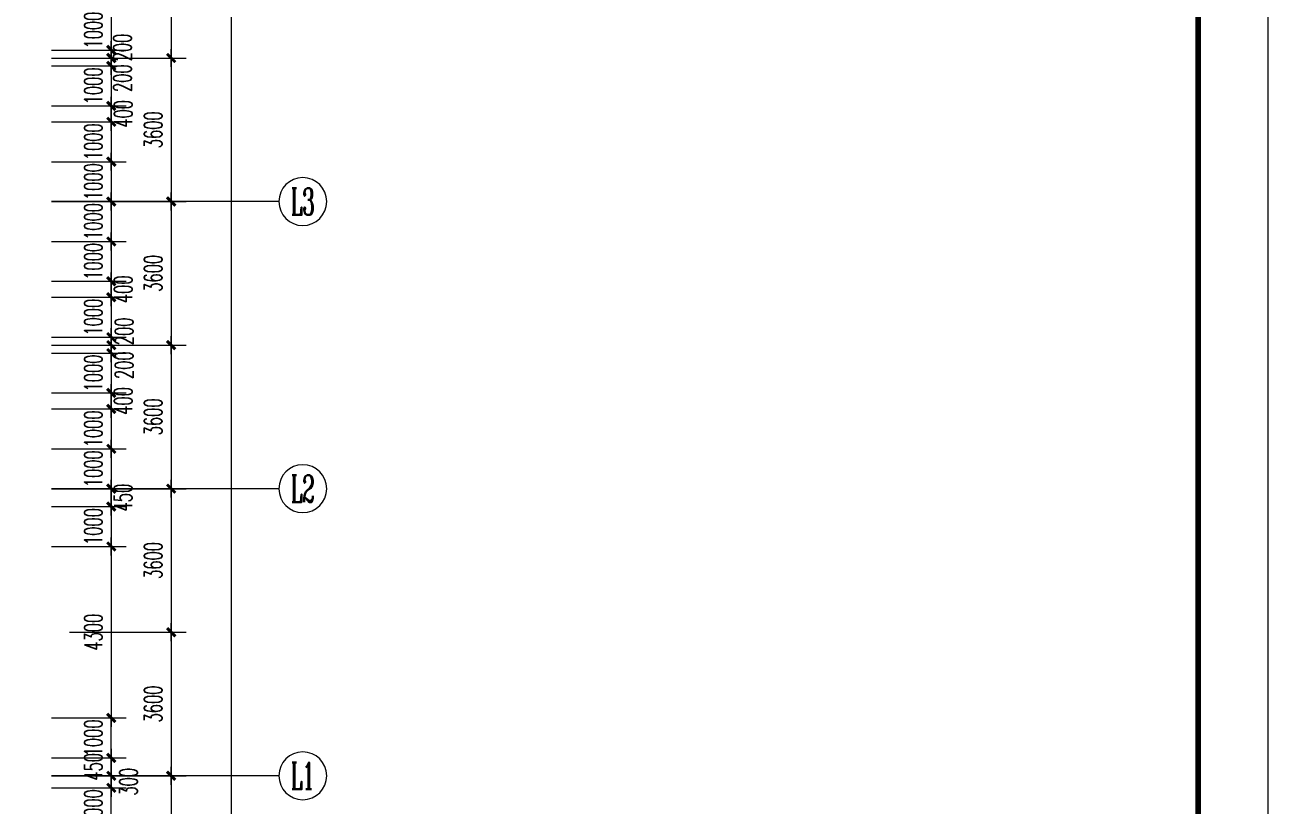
# Model space of a CAD drawing. Extents: x 2719331 to 3465925, y -270324 to -167476.
# Drawn here: x 3280716 to 3311879, y -208078 to -188486 of the extents above; entities that cross this region are included whole.
import ezdxf
from ezdxf.enums import TextEntityAlignment as Align

# ---------------------------------------------------------------- set-up
doc = ezdxf.new("R2010")
doc.units = 0
doc.header["$LTSCALE"] = 1500
doc.header["$MEASUREMENT"] = 0
doc.layers.get('0').update_dxf_attribs({"linetype": 'CONTINUOUS', "lineweight": 0})
doc.layers.get('DEFPOINTS').update_dxf_attribs({"linetype": 'CONTINUOUS', "lineweight": 5})
for name, color, linetype, lineweight in [('AXIS', 7, 'CONTINUOUS', 5), ('AXIS_TEXT', 7, 'CONTINUOUS', 5), ('我的', 7, 'CONTINUOUS', 5)]:
    doc.layers.add(name, color=color, linetype=linetype, lineweight=lineweight)
doc.styles.add('COMPLEX', font='COMPLEX')
doc.styles.add('DIM_FONT', font='romans.shx', dxfattribs={"width": 0.6})
doc.dimstyles.new('DIMN150', dxfattribs={"dimscale": 1.5, "dimtxt": 300, "dimasz": 1, "dimexe": 250, "dimexo": 300, "dimgap": 150, "dimtad": 1, "dimdec": 0, "dimdsep": 46, "dimtxsty": 'DIM_FONT', "dimblk": '_DIMX', "dimcen": 2.5, "dimdle": 0.3, "dimclrd": 7, "dimclre": 256, "dimclrt": 256, "dimadec": 0, "dimazin": 0, "dimtfac": 1, "dimtdec": 0, "dimtix": 1, "dimtmove": 2, "dimatfit": 3, "dimldrblk": '_DIMX', "dimfxl": 1, "dimtvp": 1, "dimtolj": 1, "dimtzin": 0, "dimlwd": -1, "dimlwe": -1, "dimarcsym": 0})

# ---------------------------------------------------------------- blocks, each defined once
blk = doc.blocks.new('_AXISO')
blk.add_circle((0, 0), 0.5)
at = {"layer": 'AXIS_TEXT', "style": 'COMPLEX', "width": 1.041667}
blk.add_attdef('A', text='', height=0.56, dxfattribs=at).set_placement((-0.25, -0.28), (0.25, -0.28), align=Align.FIT)
blk = doc.blocks.new('_DIMX')
blk.add_line((-150, 0), (150, 0))
at = {"const_width": 50}
blk.add_lwpolyline([(-70, -70), (70, 70)], dxfattribs=at)
blk = doc.blocks.new('*D1024')
at = {"layer": 'DEFPOINTS', "color": 0, "lineweight": 25}
for p in [(3281382, -185717), (3281382, -189317), (3284382, -189317)]:
    blk.add_point(p, dxfattribs=at)
at = {"layer": '我的'}
for p, q in [((3281832, -185717), (3284757, -185717)), ((3281832, -189317), (3284757, -189317))]:
    blk.add_line(p, q, dxfattribs=at)
at = {"layer": '我的', "color": 7}
blk.add_line((3284382, -185719), (3284382, -189316), dxfattribs=at)
at = {"layer": '我的', "color": 7, "xscale": 1.5, "yscale": 1.5, "zscale": 1.5}
for p, rotation in [((3284382, -185717), 90), ((3284382, -189317), 270)]:
    blk.add_blockref('_DIMX', p, dxfattribs=dict(at, rotation=rotation))
at = {"layer": '我的', "lineweight": 0, "insert": (3283932, -187517), "char_height": 450, "attachment_point": 5, "rotation": 90, "style": 'DIM_FONT'}
blk.add_mtext('\\A1;3600', dxfattribs=at)
blk = doc.blocks.new('*D1025')
at = {"layer": 'DEFPOINTS', "color": 0, "lineweight": 25}
for p in [(3281382, -192917), (3281382, -196517), (3284382, -196517)]:
    blk.add_point(p, dxfattribs=at)
at = {"layer": '我的'}
for p, q in [((3281832, -192917), (3284757, -192917)), ((3281832, -196517), (3284757, -196517))]:
    blk.add_line(p, q, dxfattribs=at)
at = {"layer": '我的', "color": 7}
blk.add_line((3284382, -192919), (3284382, -196516), dxfattribs=at)
at = {"layer": '我的', "color": 7, "xscale": 1.5, "yscale": 1.5, "zscale": 1.5}
for p, rotation in [((3284382, -192917), 90), ((3284382, -196517), 270)]:
    blk.add_blockref('_DIMX', p, dxfattribs=dict(at, rotation=rotation))
at = {"layer": '我的', "lineweight": 0, "insert": (3283932, -194717), "char_height": 450, "attachment_point": 5, "rotation": 90, "style": 'DIM_FONT'}
blk.add_mtext('\\A1;3600', dxfattribs=at)
blk = doc.blocks.new('*D1026')
at = {"layer": 'DEFPOINTS', "color": 0, "lineweight": 25}
for p in [(3281382, -200117), (3281382, -203717), (3284382, -203717)]:
    blk.add_point(p, dxfattribs=at)
at = {"layer": '我的'}
for p, q in [((3281832, -200117), (3284757, -200117)), ((3281832, -203717), (3284757, -203717))]:
    blk.add_line(p, q, dxfattribs=at)
at = {"layer": '我的', "color": 7}
blk.add_line((3284382, -200119), (3284382, -203716), dxfattribs=at)
at = {"layer": '我的', "color": 7, "xscale": 1.5, "yscale": 1.5, "zscale": 1.5}
for p, rotation in [((3284382, -200117), 90), ((3284382, -203717), 270)]:
    blk.add_blockref('_DIMX', p, dxfattribs=dict(at, rotation=rotation))
at = {"layer": '我的', "lineweight": 0, "insert": (3283932, -201917), "char_height": 450, "attachment_point": 5, "rotation": 90, "style": 'DIM_FONT'}
blk.add_mtext('\\A1;3600', dxfattribs=at)
blk = doc.blocks.new('*D1030')
at = {"layer": 'DEFPOINTS', "color": 0, "lineweight": 25}
for p in [(3280936, -207317), (3281382, -210917), (3284382, -210917)]:
    blk.add_point(p, dxfattribs=at)
at = {"layer": '我的'}
for p, q in [((3281386, -207317), (3284757, -207317)), ((3281832, -210917), (3284757, -210917))]:
    blk.add_line(p, q, dxfattribs=at)
at = {"layer": '我的', "color": 7}
blk.add_line((3284382, -207319), (3284382, -210916), dxfattribs=at)
at = {"layer": '我的', "color": 7, "xscale": 1.5, "yscale": 1.5, "zscale": 1.5}
for p, rotation in [((3284382, -207317), 90), ((3284382, -210917), 270)]:
    blk.add_blockref('_DIMX', p, dxfattribs=dict(at, rotation=rotation))
at = {"layer": '我的', "lineweight": 0, "insert": (3283932, -209117), "char_height": 450, "attachment_point": 5, "rotation": 90, "style": 'DIM_FONT'}
blk.add_mtext('\\A1;3600', dxfattribs=at)
blk = doc.blocks.new('*D1040')
at = {"layer": 'DEFPOINTS', "color": 0, "lineweight": 25}
for p in [(3280936, -188117), (3280936, -189117), (3282882, -189117)]:
    blk.add_point(p, dxfattribs=at)
at = {"layer": '我的'}
for p, q in [((3281386, -188117), (3283257, -188117)), ((3281386, -189117), (3283257, -189117))]:
    blk.add_line(p, q, dxfattribs=at)
at = {"layer": '我的', "color": 7}
for p, q in [((3282882, -188116), (3282882, -188114)), ((3282882, -188117), (3282882, -189117)), ((3282882, -189119), (3282882, -189120))]:
    blk.add_line(p, q, dxfattribs=at)
at = {"layer": '我的', "color": 7, "xscale": 1.5, "yscale": 1.5, "zscale": 1.5}
for p, rotation in [((3282882, -188117), 270), ((3282882, -189117), 90)]:
    blk.add_blockref('_DIMX', p, dxfattribs=dict(at, rotation=rotation))
at = {"layer": '我的', "lineweight": 0, "insert": (3282432, -188617), "char_height": 450, "attachment_point": 5, "rotation": 90, "style": 'DIM_FONT'}
blk.add_mtext('\\A1;1000', dxfattribs=at)
blk = doc.blocks.new('*D1041')
at = {"layer": 'DEFPOINTS', "color": 0, "lineweight": 25}
for p in [(3280936, -189117), (3280936, -189317), (3282882, -189317)]:
    blk.add_point(p, dxfattribs=at)
at = {"layer": '我的'}
for p, q in [((3281386, -189117), (3283257, -189117)), ((3281386, -189317), (3283257, -189317))]:
    blk.add_line(p, q, dxfattribs=at)
at = {"layer": '我的', "color": 7}
for p, q in [((3282882, -189116), (3282882, -189114)), ((3282882, -189117), (3282882, -189317)), ((3282882, -189319), (3282882, -189320))]:
    blk.add_line(p, q, dxfattribs=at)
at = {"layer": '我的', "color": 7, "xscale": 1.5, "yscale": 1.5, "zscale": 1.5}
for p, rotation in [((3282882, -189117), 270), ((3282882, -189317), 90)]:
    blk.add_blockref('_DIMX', p, dxfattribs=dict(at, rotation=rotation))
at = {"layer": '我的', "lineweight": 0, "insert": (3283161, -189823), "char_height": 450, "attachment_point": 5, "rotation": 90, "style": 'DIM_FONT'}
blk.add_mtext('\\A1;200', dxfattribs=at)
blk = doc.blocks.new('*D1042')
at = {"layer": 'DEFPOINTS', "color": 0, "lineweight": 25}
for p in [(3280936, -189517), (3280936, -190517), (3282882, -190517)]:
    blk.add_point(p, dxfattribs=at)
at = {"layer": '我的'}
for p, q in [((3281386, -189517), (3283257, -189517)), ((3281386, -190517), (3283257, -190517))]:
    blk.add_line(p, q, dxfattribs=at)
at = {"layer": '我的', "color": 7}
for p, q in [((3282882, -189516), (3282882, -189514)), ((3282882, -189517), (3282882, -190517)), ((3282882, -190519), (3282882, -190520))]:
    blk.add_line(p, q, dxfattribs=at)
at = {"layer": '我的', "color": 7, "xscale": 1.5, "yscale": 1.5, "zscale": 1.5}
for p, rotation in [((3282882, -189517), 270), ((3282882, -190517), 90)]:
    blk.add_blockref('_DIMX', p, dxfattribs=dict(at, rotation=rotation))
at = {"layer": '我的', "lineweight": 0, "insert": (3282432, -190017), "char_height": 450, "attachment_point": 5, "rotation": 90, "style": 'DIM_FONT'}
blk.add_mtext('\\A1;1000', dxfattribs=at)
blk = doc.blocks.new('*D1043')
at = {"layer": 'DEFPOINTS', "color": 0, "lineweight": 25}
for p in [(3280936, -190517), (3280936, -190917), (3282882, -190917)]:
    blk.add_point(p, dxfattribs=at)
at = {"layer": '我的'}
for p, q in [((3281386, -190517), (3283257, -190517)), ((3281386, -190917), (3283257, -190917))]:
    blk.add_line(p, q, dxfattribs=at)
at = {"layer": '我的', "color": 7}
for p, q in [((3282882, -190516), (3282882, -190514)), ((3282882, -190517), (3282882, -190917)), ((3282882, -190919), (3282882, -190920))]:
    blk.add_line(p, q, dxfattribs=at)
at = {"layer": '我的', "color": 7, "xscale": 1.5, "yscale": 1.5, "zscale": 1.5}
for p, rotation in [((3282882, -190517), 270), ((3282882, -190917), 90)]:
    blk.add_blockref('_DIMX', p, dxfattribs=dict(at, rotation=rotation))
at = {"layer": '我的', "lineweight": 0, "insert": (3283182, -190717), "char_height": 450, "attachment_point": 5, "rotation": 90, "style": 'DIM_FONT'}
blk.add_mtext('\\A1;400', dxfattribs=at)
blk = doc.blocks.new('*D1044')
at = {"layer": 'DEFPOINTS', "color": 0, "lineweight": 25}
for p in [(3280936, -190917), (3280936, -191917), (3282882, -191917)]:
    blk.add_point(p, dxfattribs=at)
at = {"layer": '我的'}
for p, q in [((3281386, -190917), (3283257, -190917)), ((3281386, -191917), (3283257, -191917))]:
    blk.add_line(p, q, dxfattribs=at)
at = {"layer": '我的', "color": 7}
for p, q in [((3282882, -190916), (3282882, -190914)), ((3282882, -190917), (3282882, -191917)), ((3282882, -191919), (3282882, -191920))]:
    blk.add_line(p, q, dxfattribs=at)
at = {"layer": '我的', "color": 7, "xscale": 1.5, "yscale": 1.5, "zscale": 1.5}
for p, rotation in [((3282882, -190917), 270), ((3282882, -191917), 90)]:
    blk.add_blockref('_DIMX', p, dxfattribs=dict(at, rotation=rotation))
at = {"layer": '我的', "lineweight": 0, "insert": (3282432, -191417), "char_height": 450, "attachment_point": 5, "rotation": 90, "style": 'DIM_FONT'}
blk.add_mtext('\\A1;1000', dxfattribs=at)
blk = doc.blocks.new('*D1045')
at = {"layer": 'DEFPOINTS', "color": 0, "lineweight": 25}
for p in [(3280936, -191917), (3280936, -192917), (3282882, -192917)]:
    blk.add_point(p, dxfattribs=at)
at = {"layer": '我的'}
for p, q in [((3281386, -191917), (3283257, -191917)), ((3281386, -192917), (3283257, -192917))]:
    blk.add_line(p, q, dxfattribs=at)
at = {"layer": '我的', "color": 7}
for p, q in [((3282882, -191916), (3282882, -191914)), ((3282882, -191917), (3282882, -192917)), ((3282882, -192919), (3282882, -192920))]:
    blk.add_line(p, q, dxfattribs=at)
at = {"layer": '我的', "color": 7, "xscale": 1.5, "yscale": 1.5, "zscale": 1.5}
for p, rotation in [((3282882, -191917), 270), ((3282882, -192917), 90)]:
    blk.add_blockref('_DIMX', p, dxfattribs=dict(at, rotation=rotation))
at = {"layer": '我的', "lineweight": 0, "insert": (3282432, -192417), "char_height": 450, "attachment_point": 5, "rotation": 90, "style": 'DIM_FONT'}
blk.add_mtext('\\A1;1000', dxfattribs=at)
blk = doc.blocks.new('*D1046')
at = {"layer": 'DEFPOINTS', "color": 0, "lineweight": 25}
for p in [(3280936, -192917), (3280936, -193917), (3282882, -193917)]:
    blk.add_point(p, dxfattribs=at)
at = {"layer": '我的'}
for p, q in [((3281386, -192917), (3283257, -192917)), ((3281386, -193917), (3283257, -193917))]:
    blk.add_line(p, q, dxfattribs=at)
at = {"layer": '我的', "color": 7}
for p, q in [((3282882, -192916), (3282882, -192914)), ((3282882, -192917), (3282882, -193917)), ((3282882, -193919), (3282882, -193920))]:
    blk.add_line(p, q, dxfattribs=at)
at = {"layer": '我的', "color": 7, "xscale": 1.5, "yscale": 1.5, "zscale": 1.5}
for p, rotation in [((3282882, -192917), 270), ((3282882, -193917), 90)]:
    blk.add_blockref('_DIMX', p, dxfattribs=dict(at, rotation=rotation))
at = {"layer": '我的', "lineweight": 0, "insert": (3282432, -193417), "char_height": 450, "attachment_point": 5, "rotation": 90, "style": 'DIM_FONT'}
blk.add_mtext('\\A1;1000', dxfattribs=at)
blk = doc.blocks.new('*D1047')
at = {"layer": 'DEFPOINTS', "color": 0, "lineweight": 25}
for p in [(3280936, -193917), (3280936, -194917), (3282882, -194917)]:
    blk.add_point(p, dxfattribs=at)
at = {"layer": '我的'}
for p, q in [((3281386, -193917), (3283257, -193917)), ((3281386, -194917), (3283257, -194917))]:
    blk.add_line(p, q, dxfattribs=at)
at = {"layer": '我的', "color": 7}
for p, q in [((3282882, -193916), (3282882, -193914)), ((3282882, -193917), (3282882, -194917)), ((3282882, -194919), (3282882, -194920))]:
    blk.add_line(p, q, dxfattribs=at)
at = {"layer": '我的', "color": 7, "xscale": 1.5, "yscale": 1.5, "zscale": 1.5}
for p, rotation in [((3282882, -193917), 270), ((3282882, -194917), 90)]:
    blk.add_blockref('_DIMX', p, dxfattribs=dict(at, rotation=rotation))
at = {"layer": '我的', "lineweight": 0, "insert": (3282432, -194417), "char_height": 450, "attachment_point": 5, "rotation": 90, "style": 'DIM_FONT'}
blk.add_mtext('\\A1;1000', dxfattribs=at)
blk = doc.blocks.new('*D1048')
at = {"layer": 'DEFPOINTS', "color": 0, "lineweight": 25}
for p in [(3280936, -194917), (3280936, -195317), (3282882, -195317)]:
    blk.add_point(p, dxfattribs=at)
at = {"layer": '我的'}
for p, q in [((3281386, -194917), (3283257, -194917)), ((3281386, -195317), (3283257, -195317))]:
    blk.add_line(p, q, dxfattribs=at)
at = {"layer": '我的', "color": 7}
for p, q in [((3282882, -194916), (3282882, -194914)), ((3282882, -194917), (3282882, -195317)), ((3282882, -195319), (3282882, -195320))]:
    blk.add_line(p, q, dxfattribs=at)
at = {"layer": '我的', "color": 7, "xscale": 1.5, "yscale": 1.5, "zscale": 1.5}
for p, rotation in [((3282882, -194917), 270), ((3282882, -195317), 90)]:
    blk.add_blockref('_DIMX', p, dxfattribs=dict(at, rotation=rotation))
at = {"layer": '我的', "lineweight": 0, "insert": (3283182, -195117), "char_height": 450, "attachment_point": 5, "rotation": 90, "style": 'DIM_FONT'}
blk.add_mtext('\\A1;400', dxfattribs=at)
blk = doc.blocks.new('*D1049')
at = {"layer": 'DEFPOINTS', "color": 0, "lineweight": 25}
for p in [(3280936, -195317), (3280936, -196317), (3282882, -196317)]:
    blk.add_point(p, dxfattribs=at)
at = {"layer": '我的'}
for p, q in [((3281386, -195317), (3283257, -195317)), ((3281386, -196317), (3283257, -196317))]:
    blk.add_line(p, q, dxfattribs=at)
at = {"layer": '我的', "color": 7}
for p, q in [((3282882, -195316), (3282882, -195314)), ((3282882, -195317), (3282882, -196317)), ((3282882, -196319), (3282882, -196320))]:
    blk.add_line(p, q, dxfattribs=at)
at = {"layer": '我的', "color": 7, "xscale": 1.5, "yscale": 1.5, "zscale": 1.5}
for p, rotation in [((3282882, -195317), 270), ((3282882, -196317), 90)]:
    blk.add_blockref('_DIMX', p, dxfattribs=dict(at, rotation=rotation))
at = {"layer": '我的', "lineweight": 0, "insert": (3282432, -195817), "char_height": 450, "attachment_point": 5, "rotation": 90, "style": 'DIM_FONT'}
blk.add_mtext('\\A1;1000', dxfattribs=at)
blk = doc.blocks.new('*D1050')
at = {"layer": 'DEFPOINTS', "color": 0, "lineweight": 25}
for p in [(3280936, -196317), (3280936, -196517), (3282882, -196517)]:
    blk.add_point(p, dxfattribs=at)
at = {"layer": '我的'}
for p, q in [((3281386, -196317), (3283257, -196317)), ((3281386, -196517), (3283257, -196517))]:
    blk.add_line(p, q, dxfattribs=at)
at = {"layer": '我的', "color": 7}
for p, q in [((3282882, -196316), (3282882, -196314)), ((3282882, -196317), (3282882, -196517)), ((3282882, -196519), (3282882, -196520))]:
    blk.add_line(p, q, dxfattribs=at)
at = {"layer": '我的', "color": 7, "xscale": 1.5, "yscale": 1.5, "zscale": 1.5}
for p, rotation in [((3282882, -196317), 270), ((3282882, -196517), 90)]:
    blk.add_blockref('_DIMX', p, dxfattribs=dict(at, rotation=rotation))
at = {"layer": '我的', "lineweight": 0, "insert": (3283201, -196173), "char_height": 450, "attachment_point": 5, "rotation": 90, "style": 'DIM_FONT'}
blk.add_mtext('\\A1;200', dxfattribs=at)
blk = doc.blocks.new('*D1051')
at = {"layer": 'DEFPOINTS', "color": 0, "lineweight": 25}
for p in [(3280936, -196717), (3280936, -197717), (3282882, -197717)]:
    blk.add_point(p, dxfattribs=at)
at = {"layer": '我的'}
for p, q in [((3281386, -196717), (3283257, -196717)), ((3281386, -197717), (3283257, -197717))]:
    blk.add_line(p, q, dxfattribs=at)
at = {"layer": '我的', "color": 7}
for p, q in [((3282882, -196716), (3282882, -196714)), ((3282882, -196717), (3282882, -197717)), ((3282882, -197719), (3282882, -197720))]:
    blk.add_line(p, q, dxfattribs=at)
at = {"layer": '我的', "color": 7, "xscale": 1.5, "yscale": 1.5, "zscale": 1.5}
for p, rotation in [((3282882, -196717), 270), ((3282882, -197717), 90)]:
    blk.add_blockref('_DIMX', p, dxfattribs=dict(at, rotation=rotation))
at = {"layer": '我的', "lineweight": 0, "insert": (3282432, -197217), "char_height": 450, "attachment_point": 5, "rotation": 90, "style": 'DIM_FONT'}
blk.add_mtext('\\A1;1000', dxfattribs=at)
blk = doc.blocks.new('*D1052')
at = {"layer": 'DEFPOINTS', "color": 0, "lineweight": 25}
for p in [(3280936, -197717), (3280936, -198117), (3282882, -198117)]:
    blk.add_point(p, dxfattribs=at)
at = {"layer": '我的'}
for p, q in [((3281386, -197717), (3283257, -197717)), ((3281386, -198117), (3283257, -198117))]:
    blk.add_line(p, q, dxfattribs=at)
at = {"layer": '我的', "color": 7}
for p, q in [((3282882, -197716), (3282882, -197714)), ((3282882, -197717), (3282882, -198117)), ((3282882, -198119), (3282882, -198120))]:
    blk.add_line(p, q, dxfattribs=at)
at = {"layer": '我的', "color": 7, "xscale": 1.5, "yscale": 1.5, "zscale": 1.5}
for p, rotation in [((3282882, -197717), 270), ((3282882, -198117), 90)]:
    blk.add_blockref('_DIMX', p, dxfattribs=dict(at, rotation=rotation))
at = {"layer": '我的', "lineweight": 0, "insert": (3283182, -197917), "char_height": 450, "attachment_point": 5, "rotation": 90, "style": 'DIM_FONT'}
blk.add_mtext('\\A1;400', dxfattribs=at)
blk = doc.blocks.new('*D1053')
at = {"layer": 'DEFPOINTS', "color": 0, "lineweight": 25}
for p in [(3280936, -198117), (3280936, -199117), (3282882, -199117)]:
    blk.add_point(p, dxfattribs=at)
at = {"layer": '我的'}
for p, q in [((3281386, -198117), (3283257, -198117)), ((3281386, -199117), (3283257, -199117))]:
    blk.add_line(p, q, dxfattribs=at)
at = {"layer": '我的', "color": 7}
for p, q in [((3282882, -198116), (3282882, -198114)), ((3282882, -198117), (3282882, -199117)), ((3282882, -199119), (3282882, -199120))]:
    blk.add_line(p, q, dxfattribs=at)
at = {"layer": '我的', "color": 7, "xscale": 1.5, "yscale": 1.5, "zscale": 1.5}
for p, rotation in [((3282882, -198117), 270), ((3282882, -199117), 90)]:
    blk.add_blockref('_DIMX', p, dxfattribs=dict(at, rotation=rotation))
at = {"layer": '我的', "lineweight": 0, "insert": (3282432, -198617), "char_height": 450, "attachment_point": 5, "rotation": 90, "style": 'DIM_FONT'}
blk.add_mtext('\\A1;1000', dxfattribs=at)
blk = doc.blocks.new('*D1054')
at = {"layer": 'DEFPOINTS', "color": 0, "lineweight": 25}
for p in [(3280936, -199117), (3280936, -200117), (3282882, -200117)]:
    blk.add_point(p, dxfattribs=at)
at = {"layer": '我的'}
for p, q in [((3281386, -199117), (3283257, -199117)), ((3281386, -200117), (3283257, -200117))]:
    blk.add_line(p, q, dxfattribs=at)
at = {"layer": '我的', "color": 7}
for p, q in [((3282882, -199116), (3282882, -199114)), ((3282882, -199117), (3282882, -200117)), ((3282882, -200119), (3282882, -200120))]:
    blk.add_line(p, q, dxfattribs=at)
at = {"layer": '我的', "color": 7, "xscale": 1.5, "yscale": 1.5, "zscale": 1.5}
for p, rotation in [((3282882, -199117), 270), ((3282882, -200117), 90)]:
    blk.add_blockref('_DIMX', p, dxfattribs=dict(at, rotation=rotation))
at = {"layer": '我的', "lineweight": 0, "insert": (3282432, -199617), "char_height": 450, "attachment_point": 5, "rotation": 90, "style": 'DIM_FONT'}
blk.add_mtext('\\A1;1000', dxfattribs=at)
blk = doc.blocks.new('*D1055')
at = {"layer": 'DEFPOINTS', "color": 0, "lineweight": 25}
for p in [(3280936, -207317), (3280936, -207617), (3282882, -207617)]:
    blk.add_point(p, dxfattribs=at)
at = {"layer": '我的'}
for p, q in [((3281386, -207317), (3283257, -207317)), ((3281386, -207617), (3283257, -207617))]:
    blk.add_line(p, q, dxfattribs=at)
at = {"layer": '我的', "color": 7}
for p, q in [((3282882, -207316), (3282882, -207314)), ((3282882, -207317), (3282882, -207617)), ((3282882, -207619), (3282882, -207620))]:
    blk.add_line(p, q, dxfattribs=at)
at = {"layer": '我的', "color": 7, "xscale": 1.5, "yscale": 1.5, "zscale": 1.5}
for p, rotation in [((3282882, -207317), 270), ((3282882, -207617), 90)]:
    blk.add_blockref('_DIMX', p, dxfattribs=dict(at, rotation=rotation))
at = {"layer": '我的', "lineweight": 0, "insert": (3283314, -207467), "char_height": 450, "attachment_point": 5, "rotation": 90, "style": 'DIM_FONT'}
blk.add_mtext('\\A1;300', dxfattribs=at)
blk = doc.blocks.new('*D1065')
at = {"layer": 'DEFPOINTS', "color": 0, "lineweight": 25}
for p in [(3282436, -179267), (3282436, -242667), (3285886, -242667)]:
    blk.add_point(p, dxfattribs=at)
at = {"layer": '我的'}
for p, q in [((3282886, -179267), (3286261, -179267)), ((3282886, -242667), (3286261, -242667))]:
    blk.add_line(p, q, dxfattribs=at)
at = {"layer": '我的', "color": 7}
blk.add_line((3285886, -179269), (3285886, -242666), dxfattribs=at)
at = {"layer": '我的', "color": 7, "xscale": 1.5, "yscale": 1.5, "zscale": 1.5}
for p, rotation in [((3285886, -179267), 90), ((3285886, -242667), 270)]:
    blk.add_blockref('_DIMX', p, dxfattribs=dict(at, rotation=rotation))
at = {"layer": '我的', "lineweight": 0, "insert": (3285436, -210967), "char_height": 450, "attachment_point": 5, "rotation": 90, "style": 'DIM_FONT'}
blk.add_mtext('\\A1;63400', dxfattribs=at)
blk = doc.blocks.new('*D1074')
at = {"layer": 'DEFPOINTS', "color": 0, "lineweight": 25}
for p in [(3280936, -207617), (3282882, -207617), (3280936, -208617)]:
    blk.add_point(p, dxfattribs=at)
at = {"layer": '我的'}
for p, q in [((3281386, -207617), (3283257, -207617)), ((3281386, -208617), (3283257, -208617))]:
    blk.add_line(p, q, dxfattribs=at)
at = {"layer": '我的', "color": 7}
for p, q in [((3282882, -207616), (3282882, -207614)), ((3282882, -208617), (3282882, -207617)), ((3282882, -208619), (3282882, -208620))]:
    blk.add_line(p, q, dxfattribs=at)
at = {"layer": '我的', "color": 7, "xscale": 1.5, "yscale": 1.5, "zscale": 1.5}
for p, rotation in [((3282882, -207617), 270), ((3282882, -208617), 90)]:
    blk.add_blockref('_DIMX', p, dxfattribs=dict(at, rotation=rotation))
at = {"layer": '我的', "lineweight": 0, "insert": (3282432, -208117), "char_height": 450, "attachment_point": 5, "rotation": 90, "style": 'DIM_FONT'}
blk.add_mtext('\\A1;1000', dxfattribs=at)
blk = doc.blocks.new('*D1084')
at = {"layer": 'DEFPOINTS', "color": 0, "lineweight": 25}
for p in [(3280936, -200117), (3282882, -200117), (3280936, -200567)]:
    blk.add_point(p, dxfattribs=at)
at = {"layer": '我的'}
for p, q in [((3281386, -200117), (3283257, -200117)), ((3281386, -200567), (3283257, -200567))]:
    blk.add_line(p, q, dxfattribs=at)
at = {"layer": '我的', "color": 7}
for p, q in [((3282882, -200116), (3282882, -200114)), ((3282882, -200567), (3282882, -200117)), ((3282882, -200569), (3282882, -200570))]:
    blk.add_line(p, q, dxfattribs=at)
at = {"layer": '我的', "color": 7, "xscale": 1.5, "yscale": 1.5, "zscale": 1.5}
for p, rotation in [((3282882, -200117), 270), ((3282882, -200567), 90)]:
    blk.add_blockref('_DIMX', p, dxfattribs=dict(at, rotation=rotation))
at = {"layer": '我的', "lineweight": 0, "insert": (3283176, -200342), "char_height": 450, "attachment_point": 5, "rotation": 90, "style": 'DIM_FONT'}
blk.add_mtext('\\A1;450', dxfattribs=at)
blk = doc.blocks.new('*D1085')
at = {"layer": 'DEFPOINTS', "color": 0, "lineweight": 25}
for p in [(3280936, -206867), (3280936, -207317), (3282882, -207317)]:
    blk.add_point(p, dxfattribs=at)
at = {"layer": '我的'}
for p, q in [((3281386, -206867), (3283257, -206867)), ((3281386, -207317), (3283257, -207317))]:
    blk.add_line(p, q, dxfattribs=at)
at = {"layer": '我的', "color": 7}
for p, q in [((3282882, -206866), (3282882, -206864)), ((3282882, -206867), (3282882, -207317)), ((3282882, -207319), (3282882, -207320))]:
    blk.add_line(p, q, dxfattribs=at)
at = {"layer": '我的', "color": 7, "xscale": 1.5, "yscale": 1.5, "zscale": 1.5}
for p, rotation in [((3282882, -206867), 270), ((3282882, -207317), 90)]:
    blk.add_blockref('_DIMX', p, dxfattribs=dict(at, rotation=rotation))
at = {"layer": '我的', "lineweight": 0, "insert": (3282432, -207092), "char_height": 450, "attachment_point": 5, "rotation": 90, "style": 'DIM_FONT'}
blk.add_mtext('\\A1;450', dxfattribs=at)
blk = doc.blocks.new('*D1089')
at = {"layer": 'DEFPOINTS', "color": 0, "lineweight": 25}
for p in [(3280936, -205867), (3282882, -205867), (3280936, -206867)]:
    blk.add_point(p, dxfattribs=at)
at = {"layer": '我的'}
for p, q in [((3281386, -205867), (3283257, -205867)), ((3281386, -206867), (3283257, -206867))]:
    blk.add_line(p, q, dxfattribs=at)
at = {"layer": '我的', "color": 7}
for p, q in [((3282882, -205866), (3282882, -205864)), ((3282882, -206867), (3282882, -205867)), ((3282882, -206869), (3282882, -206870))]:
    blk.add_line(p, q, dxfattribs=at)
at = {"layer": '我的', "color": 7, "xscale": 1.5, "yscale": 1.5, "zscale": 1.5}
for p, rotation in [((3282882, -205867), 270), ((3282882, -206867), 90)]:
    blk.add_blockref('_DIMX', p, dxfattribs=dict(at, rotation=rotation))
at = {"layer": '我的', "lineweight": 0, "insert": (3282432, -206367), "char_height": 450, "attachment_point": 5, "rotation": 90, "style": 'DIM_FONT'}
blk.add_mtext('\\A1;1000', dxfattribs=at)
blk = doc.blocks.new('*D1090')
at = {"layer": 'DEFPOINTS', "color": 0, "lineweight": 25}
for p in [(3280936, -201567), (3280936, -205867), (3282882, -205867)]:
    blk.add_point(p, dxfattribs=at)
at = {"layer": '我的'}
for p, q in [((3281386, -201567), (3283257, -201567)), ((3281386, -205867), (3283257, -205867))]:
    blk.add_line(p, q, dxfattribs=at)
at = {"layer": '我的', "color": 7}
blk.add_line((3282882, -201569), (3282882, -205866), dxfattribs=at)
at = {"layer": '我的', "color": 7, "xscale": 1.5, "yscale": 1.5, "zscale": 1.5}
for p, rotation in [((3282882, -201567), 90), ((3282882, -205867), 270)]:
    blk.add_blockref('_DIMX', p, dxfattribs=dict(at, rotation=rotation))
at = {"layer": '我的', "lineweight": 0, "insert": (3282432, -203717), "char_height": 450, "attachment_point": 5, "rotation": 90, "style": 'DIM_FONT'}
blk.add_mtext('\\A1;4300', dxfattribs=at)
blk = doc.blocks.new('*D1002')
at = {"layer": 'DEFPOINTS', "color": 0, "lineweight": 25}
for p in [(3280936, -200567), (3280936, -201567), (3282882, -201567)]:
    blk.add_point(p, dxfattribs=at)
at = {"layer": '我的'}
for p, q in [((3281386, -200567), (3283257, -200567)), ((3281386, -201567), (3283257, -201567))]:
    blk.add_line(p, q, dxfattribs=at)
at = {"layer": '我的', "color": 7}
for p, q in [((3282882, -200566), (3282882, -200564)), ((3282882, -200567), (3282882, -201567)), ((3282882, -201569), (3282882, -201570))]:
    blk.add_line(p, q, dxfattribs=at)
at = {"layer": '我的', "color": 7, "xscale": 1.5, "yscale": 1.5, "zscale": 1.5}
for p, rotation in [((3282882, -200567), 270), ((3282882, -201567), 90)]:
    blk.add_blockref('_DIMX', p, dxfattribs=dict(at, rotation=rotation))
at = {"layer": '我的', "lineweight": 0, "insert": (3282432, -201067), "char_height": 450, "attachment_point": 5, "rotation": 90, "style": 'DIM_FONT'}
blk.add_mtext('\\A1;1000', dxfattribs=at)
blk = doc.blocks.new('*D689')
at = {"layer": 'DEFPOINTS', "color": 0, "lineweight": 25}
for p in [(3281382, -189317), (3281382, -192917), (3284382, -192917)]:
    blk.add_point(p, dxfattribs=at)
at = {"layer": '我的'}
for p, q in [((3281832, -189317), (3284757, -189317)), ((3281832, -192917), (3284757, -192917))]:
    blk.add_line(p, q, dxfattribs=at)
at = {"layer": '我的', "color": 7}
blk.add_line((3284382, -189319), (3284382, -192916), dxfattribs=at)
at = {"layer": '我的', "color": 7, "xscale": 1.5, "yscale": 1.5, "zscale": 1.5}
for p, rotation in [((3284382, -189317), 90), ((3284382, -192917), 270)]:
    blk.add_blockref('_DIMX', p, dxfattribs=dict(at, rotation=rotation))
at = {"layer": '我的', "lineweight": 0, "insert": (3283932, -191117), "char_height": 450, "attachment_point": 5, "rotation": 90, "style": 'DIM_FONT'}
blk.add_mtext('\\A1;3600', dxfattribs=at)
blk = doc.blocks.new('*D690')
at = {"layer": 'DEFPOINTS', "color": 0, "lineweight": 25}
for p in [(3280936, -189317), (3280936, -189517), (3282882, -189517)]:
    blk.add_point(p, dxfattribs=at)
at = {"layer": '我的'}
for p, q in [((3281386, -189317), (3283257, -189317)), ((3281386, -189517), (3283257, -189517))]:
    blk.add_line(p, q, dxfattribs=at)
at = {"layer": '我的', "color": 7}
for p, q in [((3282882, -189316), (3282882, -189314)), ((3282882, -189317), (3282882, -189517)), ((3282882, -189519), (3282882, -189520))]:
    blk.add_line(p, q, dxfattribs=at)
at = {"layer": '我的', "color": 7, "xscale": 1.5, "yscale": 1.5, "zscale": 1.5}
for p, rotation in [((3282882, -189317), 270), ((3282882, -189517), 90)]:
    blk.add_blockref('_DIMX', p, dxfattribs=dict(at, rotation=rotation))
at = {"layer": '我的', "lineweight": 0, "insert": (3283161, -189054), "char_height": 450, "attachment_point": 5, "rotation": 90, "style": 'DIM_FONT'}
blk.add_mtext('\\A1;200', dxfattribs=at)
blk = doc.blocks.new('*D691')
at = {"layer": 'DEFPOINTS', "color": 0, "lineweight": 25}
for p in [(3281382, -196517), (3281382, -200117), (3284382, -200117)]:
    blk.add_point(p, dxfattribs=at)
at = {"layer": '我的'}
for p, q in [((3281832, -196517), (3284757, -196517)), ((3281832, -200117), (3284757, -200117))]:
    blk.add_line(p, q, dxfattribs=at)
at = {"layer": '我的', "color": 7}
blk.add_line((3284382, -196519), (3284382, -200116), dxfattribs=at)
at = {"layer": '我的', "color": 7, "xscale": 1.5, "yscale": 1.5, "zscale": 1.5}
for p, rotation in [((3284382, -196517), 90), ((3284382, -200117), 270)]:
    blk.add_blockref('_DIMX', p, dxfattribs=dict(at, rotation=rotation))
at = {"layer": '我的', "lineweight": 0, "insert": (3283932, -198317), "char_height": 450, "attachment_point": 5, "rotation": 90, "style": 'DIM_FONT'}
blk.add_mtext('\\A1;3600', dxfattribs=at)
blk = doc.blocks.new('*D692')
at = {"layer": 'DEFPOINTS', "color": 0, "lineweight": 25}
for p in [(3280936, -196517), (3280936, -196717), (3282882, -196717)]:
    blk.add_point(p, dxfattribs=at)
at = {"layer": '我的'}
for p, q in [((3281386, -196517), (3283257, -196517)), ((3281386, -196717), (3283257, -196717))]:
    blk.add_line(p, q, dxfattribs=at)
at = {"layer": '我的', "color": 7}
for p, q in [((3282882, -196516), (3282882, -196514)), ((3282882, -196517), (3282882, -196717)), ((3282882, -196719), (3282882, -196720))]:
    blk.add_line(p, q, dxfattribs=at)
at = {"layer": '我的', "color": 7, "xscale": 1.5, "yscale": 1.5, "zscale": 1.5}
for p, rotation in [((3282882, -196517), 270), ((3282882, -196717), 90)]:
    blk.add_blockref('_DIMX', p, dxfattribs=dict(at, rotation=rotation))
at = {"layer": '我的', "lineweight": 0, "insert": (3283201, -197021), "char_height": 450, "attachment_point": 5, "rotation": 90, "style": 'DIM_FONT'}
blk.add_mtext('\\A1;200', dxfattribs=at)
blk = doc.blocks.new('*D693')
at = {"layer": 'DEFPOINTS', "color": 0, "lineweight": 25}
for p in [(3281382, -203717), (3281382, -207317), (3284382, -207317)]:
    blk.add_point(p, dxfattribs=at)
at = {"layer": '我的'}
for p, q in [((3281832, -203717), (3284757, -203717)), ((3281832, -207317), (3284757, -207317))]:
    blk.add_line(p, q, dxfattribs=at)
at = {"layer": '我的', "color": 7}
blk.add_line((3284382, -203719), (3284382, -207316), dxfattribs=at)
at = {"layer": '我的', "color": 7, "xscale": 1.5, "yscale": 1.5, "zscale": 1.5}
for p, rotation in [((3284382, -203717), 90), ((3284382, -207317), 270)]:
    blk.add_blockref('_DIMX', p, dxfattribs=dict(at, rotation=rotation))
at = {"layer": '我的', "lineweight": 0, "insert": (3283932, -205517), "char_height": 450, "attachment_point": 5, "rotation": 90, "style": 'DIM_FONT'}
blk.add_mtext('\\A1;3600', dxfattribs=at)

msp = doc.modelspace()

# ---------------------------------------------------------------- linework, layer by layer
at = {"layer": 'AXIS', "color": 250}
msp.add_lwpolyline([(3175158, -168104.7), (3175158, -269418.1), (3311878.5, -269418.1), (3311878.5, -168104.7)], close=True, dxfattribs=at)
at = {"layer": 'AXIS', "color": 0, "const_width": 140.2}
msp.add_lwpolyline([(3176910.8, -169857.5), (3176910.8, -267665.3), (3310125.7, -267665.3), (3310125.7, -169857.5)], close=True, dxfattribs=at)
at = {"layer": '我的', "lineweight": 0}
for p, q in [((3287081.8, -192917.4), (3281381.8, -192917.4)), ((3287081.8, -200117.4), (3281381.8, -200117.4)), ((3287081.8, -207317.4), (3281381.8, -207317.4))]:
    msp.add_line(p, q, dxfattribs=at)

# ---------------------------------------------------------------- block references
ref = msp.add_blockref('_AXISO', (3287681.8, -192917.4), dxfattribs=dict(at, xscale=-1200, yscale=1200, zscale=1200))
ref.add_attrib('A', 'L3', dxfattribs={"layer": 'AXIS_TEXT', "height": 672, "style": 'COMPLEX', "width": 0.585938}).set_placement((3287381.8, -193253.4), (3287981.8, -193253.4), align=Align.FIT)
ref = msp.add_blockref('_AXISO', (3287681.8, -200117.4), dxfattribs=dict(at, xscale=-1200, yscale=1200, zscale=1200))
ref.add_attrib('A', 'L2', dxfattribs={"layer": 'AXIS_TEXT', "height": 672, "style": 'COMPLEX', "width": 0.585937}).set_placement((3287381.8, -200453.4), (3287981.8, -200453.4), align=Align.FIT)
ref = msp.add_blockref('_AXISO', (3287681.8, -207317.4), dxfattribs=dict(at, xscale=-1200, yscale=1200, zscale=1200))
ref.add_attrib('A', 'L1', dxfattribs={"layer": 'AXIS_TEXT', "height": 672, "style": 'COMPLEX', "width": 0.694444}).set_placement((3287381.8, -207653.4), (3287981.8, -207653.4), align=Align.FIT)

# ---------------------------------------------------------------- dimensions: what is measured, and where the dimension line sits
for base, p1, p2, angle, picture, middle in [((3285886.5, -242667.5), (3282436.5, -179267.4), (3282436.5, -242667.5), 90, '*D1065', (3285436.5, -210967.4)), ((3284381.8, -189317.4), (3281381.8, -185717.4), (3281381.8, -189317.4), 270, '*D1024', (3283931.8, -187517.4)), ((3282881.8, -189117.4), (3280936.1, -188117.4), (3280936.1, -189117.4), 90, '*D1040', (3282431.8, -188617.4)), ((3284381.8, -192917.4), (3281381.8, -189317.4), (3281381.8, -192917.4), 270, '*D689', (3283931.8, -191117.4)), ((3282881.8, -190517.4), (3280936.1, -189517.4), (3280936.1, -190517.4), 90, '*D1042', (3282431.8, -190017.4)), ((3282881.8, -191917.4), (3280936.1, -190917.4), (3280936.1, -191917.4), 90, '*D1044', (3282431.8, -191417.4)), ((3282881.8, -192917.4), (3280936.1, -191917.4), (3280936.1, -192917.4), 90, '*D1045', (3282431.8, -192417.4)), ((3282881.8, -193917.4), (3280936.1, -192917.4), (3280936.1, -193917.4), 90, '*D1046', (3282431.8, -193417.4)), ((3284381.8, -196517.4), (3281381.8, -192917.4), (3281381.8, -196517.4), 270, '*D1025', (3283931.8, -194717.4)), ((3282881.8, -194917.4), (3280936.1, -193917.4), (3280936.1, -194917.4), 90, '*D1047', (3282431.8, -194417.4)), ((3282881.8, -196317.4), (3280936.1, -195317.4), (3280936.1, -196317.4), 90, '*D1049', (3282431.8, -195817.4)), ((3284381.8, -200117.4), (3281381.8, -196517.4), (3281381.8, -200117.4), 270, '*D691', (3283931.8, -198317.4)), ((3282881.8, -197717.4), (3280936.1, -196717.4), (3280936.1, -197717.4), 90, '*D1051', (3282431.8, -197217.4)), ((3282881.8, -199117.4), (3280936.1, -198117.4), (3280936.1, -199117.4), 90, '*D1053', (3282431.8, -198617.4)), ((3282881.8, -200117.4), (3280936.1, -199117.4), (3280936.1, -200117.4), 90, '*D1054', (3282431.8, -199617.4)), ((3284381.8, -203717.4), (3281381.8, -200117.4), (3281381.8, -203717.4), 270, '*D1026', (3283931.8, -201917.4)), ((3282881.8, -201567.4), (3280936.1, -200567.4), (3280936.1, -201567.4), 90, '*D1002', (3282431.8, -201067.4)), ((3282881.8, -205867.4), (3280936.1, -201567.4), (3280936.1, -205867.4), 90, '*D1090', (3282431.8, -203717.4)), ((3284381.8, -207317.4), (3281381.8, -203717.4), (3281381.8, -207317.4), 270, '*D693', (3283931.8, -205517.4)), ((3282881.8, -205867.4), (3280936.1, -206867.4), (3280936.1, -205867.4), 90, '*D1089', (3282431.8, -206367.4)), ((3282881.8, -207317.4), (3280936.1, -206867.4), (3280936.1, -207317.4), 90, '*D1085', (3282431.8, -207092.4)), ((3284381.8, -210917.4), (3280936.5, -207317.4), (3281381.8, -210917.4), 270, '*D1030', (3283931.8, -209117.4)), ((3282881.8, -207617.4), (3280936.1, -208617.4), (3280936.1, -207617.4), 90, '*D1074', (3282431.8, -208117.4))]:
    dim = msp.add_linear_dim(base=base, p1=p1, p2=p2, angle=angle, dimstyle='DIMN150', dxfattribs=at)
    dim.commit()
    dim.dimension.update_dxf_attribs({"geometry": picture, "text_midpoint": middle})
for base, p1, p2, picture, middle in [((3282881.8, -189517.4), (3280936.1, -189317.4), (3280936.1, -189517.4), '*D690', (3283160.8, -189054)), ((3282881.8, -189317.4), (3280936.1, -189117.4), (3280936.1, -189317.4), '*D1041', (3283160.8, -189823.5)), ((3282881.8, -190917.4), (3280936.1, -190517.4), (3280936.1, -190917.4), '*D1043', (3283181.8, -190717.4)), ((3282881.8, -195317.4), (3280936.1, -194917.4), (3280936.1, -195317.4), '*D1048', (3283181.8, -195117.4)), ((3282881.8, -196517.4), (3280936.1, -196317.4), (3280936.1, -196517.4), '*D1050', (3283200.6, -196172.5)), ((3282881.8, -196717.4), (3280936.1, -196517.4), (3280936.1, -196717.4), '*D692', (3283200.6, -197020.7)), ((3282881.8, -198117.4), (3280936.1, -197717.4), (3280936.1, -198117.4), '*D1052', (3283181.8, -197917.4)), ((3282881.8, -200117.4), (3280936.1, -200567.4), (3280936.1, -200117.4), '*D1084', (3283176.3, -200342.4)), ((3282881.8, -207617.4), (3280936.1, -207317.4), (3280936.1, -207617.4), '*D1055', (3283313.8, -207467.4))]:
    dim = msp.add_linear_dim(base=base, p1=p1, p2=p2, angle=90, dimstyle='DIMN150', dxfattribs=at)
    dim.commit()
    dim.dimension.update_dxf_attribs({"geometry": picture, "text_midpoint": middle, "dimtype": 160})

doc.saveas('drawing.dxf')
